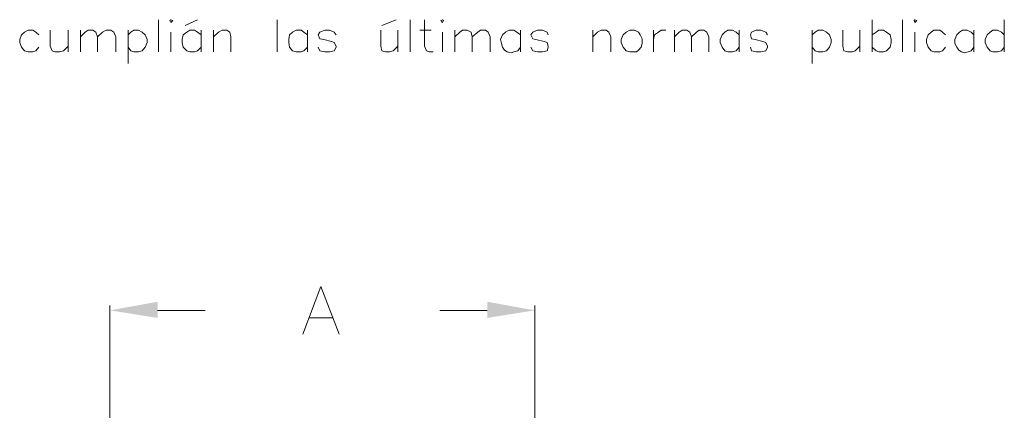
# Model space of a CAD drawing. Extents: x 604418 to 606014, y 1310869 to 1312555.
# Drawn here: x 605427.56 to 605446.64, y 1311158.07 to 1311165.66 of the extents above; entities that cross this region are included whole.
import ezdxf

# ---------------------------------------------------------------- set-up
doc = ezdxf.new("R2010")
doc.units = 0
doc.header["$MEASUREMENT"] = 0
doc.layers.get('0').update_dxf_attribs({"color": 10})

msp = doc.modelspace()

# ---------------------------------------------------------------- hatches: boundary and pattern name
at = {"lineweight": 13}
for points in [[(605430.23, 1311160.191), (605430.23, 1311159.878), (605429.309, 1311160.025)], [(605436.621, 1311160.191), (605436.621, 1311159.878), (605437.542, 1311160.025)]]:
    msp.add_hatch(color=7, dxfattribs=at).paths.add_polyline_path(points)

# ---------------------------------------------------------------- linework, layer by layer
at = {"color": 7, "lineweight": 13}
for points in [[(605430.248, 1311165.661), (605430.248, 1311165.035)], [(605430.469, 1311165.643), (605430.488, 1311165.606), (605430.525, 1311165.643), (605430.488, 1311165.661), (605430.469, 1311165.643)], [(605430.764, 1311165.551), (605431.003, 1311165.661)], [(605432.551, 1311165.661), (605432.551, 1311165.035)], [(605434.577, 1311165.551), (605434.853, 1311165.661)], [(605435.129, 1311165.661), (605435.129, 1311165.035)], [(605435.405, 1311165.661), (605435.405, 1311165.146), (605435.442, 1311165.054), (605435.497, 1311165.035), (605435.571, 1311165.035)], [(605435.718, 1311165.643), (605435.755, 1311165.606), (605435.774, 1311165.643), (605435.755, 1311165.661), (605435.718, 1311165.643)], [(605444.08, 1311165.661), (605444.08, 1311165.035)], [(605444.67, 1311165.661), (605444.67, 1311165.035)], [(605444.891, 1311165.643), (605444.909, 1311165.606), (605444.946, 1311165.643), (605444.909, 1311165.661), (605444.891, 1311165.643)], [(605446.64, 1311165.661), (605446.64, 1311165.035)], [(605427.928, 1311165.367), (605427.872, 1311165.422), (605427.817, 1311165.459), (605427.725, 1311165.459), (605427.651, 1311165.422), (605427.596, 1311165.367), (605427.559, 1311165.275), (605427.559, 1311165.219), (605427.596, 1311165.127), (605427.651, 1311165.054), (605427.725, 1311165.035), (605427.817, 1311165.035), (605427.872, 1311165.054), (605427.928, 1311165.127)], [(605428.149, 1311165.459), (605428.149, 1311165.146), (605428.186, 1311165.054), (605428.241, 1311165.035), (605428.333, 1311165.035), (605428.407, 1311165.054), (605428.499, 1311165.146)], [(605428.499, 1311165.459), (605428.499, 1311165.035)], [(605428.738, 1311165.459), (605428.738, 1311165.035)], [(605428.738, 1311165.33), (605428.83, 1311165.422), (605428.885, 1311165.459), (605428.977, 1311165.459), (605429.033, 1311165.422), (605429.07, 1311165.33), (605429.07, 1311165.035)], [(605429.07, 1311165.33), (605429.162, 1311165.422), (605429.235, 1311165.459), (605429.327, 1311165.459), (605429.383, 1311165.422), (605429.42, 1311165.33), (605429.42, 1311165.035)], [(605429.659, 1311165.459), (605429.659, 1311164.814)], [(605429.659, 1311165.367), (605429.714, 1311165.422), (605429.769, 1311165.459), (605429.862, 1311165.459), (605429.935, 1311165.422), (605429.99, 1311165.367), (605430.027, 1311165.275), (605430.027, 1311165.219), (605429.99, 1311165.127), (605429.935, 1311165.054), (605429.862, 1311165.035), (605429.769, 1311165.035), (605429.714, 1311165.054), (605429.659, 1311165.127)], [(605430.488, 1311165.422), (605430.488, 1311165.035)], [(605431.077, 1311165.367), (605431.003, 1311165.422), (605430.948, 1311165.459), (605430.856, 1311165.459), (605430.801, 1311165.422), (605430.727, 1311165.367), (605430.709, 1311165.275), (605430.709, 1311165.219), (605430.727, 1311165.127), (605430.801, 1311165.054), (605430.856, 1311165.035), (605430.948, 1311165.035), (605431.003, 1311165.054), (605431.077, 1311165.127)], [(605431.077, 1311165.459), (605431.077, 1311165.035)], [(605431.317, 1311165.459), (605431.317, 1311165.035)], [(605431.317, 1311165.33), (605431.409, 1311165.422), (605431.482, 1311165.459), (605431.574, 1311165.459), (605431.63, 1311165.422), (605431.648, 1311165.33), (605431.648, 1311165.035)], [(605433.14, 1311165.367), (605433.066, 1311165.422), (605433.011, 1311165.459), (605432.919, 1311165.459), (605432.845, 1311165.422), (605432.79, 1311165.367), (605432.772, 1311165.275), (605432.772, 1311165.219), (605432.79, 1311165.127), (605432.845, 1311165.054), (605432.919, 1311165.035), (605433.011, 1311165.035), (605433.066, 1311165.054), (605433.14, 1311165.127)], [(605433.14, 1311165.459), (605433.14, 1311165.035)], [(605433.692, 1311165.367), (605433.656, 1311165.422), (605433.564, 1311165.459), (605433.471, 1311165.459), (605433.379, 1311165.422), (605433.343, 1311165.367), (605433.379, 1311165.293), (605433.453, 1311165.275), (605433.6, 1311165.238), (605433.656, 1311165.219), (605433.692, 1311165.146), (605433.692, 1311165.127), (605433.656, 1311165.054), (605433.564, 1311165.035), (605433.471, 1311165.035), (605433.379, 1311165.054), (605433.343, 1311165.127)], [(605434.558, 1311165.459), (605434.558, 1311165.146), (605434.577, 1311165.054), (605434.65, 1311165.035), (605434.724, 1311165.035), (605434.798, 1311165.054), (605434.89, 1311165.146)], [(605434.89, 1311165.459), (605434.89, 1311165.035)], [(605435.313, 1311165.459), (605435.534, 1311165.459)], [(605435.755, 1311165.422), (605435.755, 1311165.035)], [(605435.995, 1311165.459), (605435.995, 1311165.035)], [(605435.995, 1311165.33), (605436.087, 1311165.422), (605436.142, 1311165.459), (605436.234, 1311165.459), (605436.308, 1311165.422), (605436.326, 1311165.33), (605436.326, 1311165.035)], [(605436.326, 1311165.33), (605436.437, 1311165.422), (605436.492, 1311165.459), (605436.584, 1311165.459), (605436.639, 1311165.422), (605436.676, 1311165.33), (605436.676, 1311165.035)], [(605437.266, 1311165.367), (605437.192, 1311165.422), (605437.137, 1311165.459), (605437.045, 1311165.459), (605436.971, 1311165.422), (605436.916, 1311165.367), (605436.879, 1311165.275), (605436.897, 1311165.201), (605436.916, 1311165.127), (605436.952, 1311165.072), (605437.008, 1311165.035), (605437.081, 1311165.017), (605437.137, 1311165.035), (605437.21, 1311165.054), (605437.266, 1311165.127)], [(605437.266, 1311165.459), (605437.266, 1311165.035)], [(605437.8, 1311165.367), (605437.781, 1311165.422), (605437.689, 1311165.459), (605437.597, 1311165.459), (605437.505, 1311165.422), (605437.468, 1311165.367), (605437.505, 1311165.293), (605437.56, 1311165.275), (605437.726, 1311165.238), (605437.781, 1311165.219), (605437.8, 1311165.146), (605437.8, 1311165.127), (605437.781, 1311165.054), (605437.689, 1311165.035), (605437.597, 1311165.035), (605437.505, 1311165.054), (605437.468, 1311165.127)], [(605438.665, 1311165.459), (605438.665, 1311165.035)], [(605438.665, 1311165.33), (605438.757, 1311165.422), (605438.831, 1311165.459), (605438.923, 1311165.459), (605438.978, 1311165.422), (605439.015, 1311165.33), (605439.015, 1311165.035)], [(605439.384, 1311165.459), (605439.31, 1311165.422), (605439.255, 1311165.367), (605439.218, 1311165.275), (605439.218, 1311165.219), (605439.255, 1311165.127), (605439.31, 1311165.054), (605439.384, 1311165.035), (605439.476, 1311165.035), (605439.513, 1311165.035), (605439.549, 1311165.072), (605439.605, 1311165.127), (605439.623, 1311165.201), (605439.623, 1311165.293), (605439.586, 1311165.367), (605439.549, 1311165.422), (605439.476, 1311165.459), (605439.42, 1311165.459), (605439.384, 1311165.459)], [(605439.844, 1311165.459), (605439.844, 1311165.035)], [(605439.844, 1311165.275), (605439.863, 1311165.367), (605439.936, 1311165.422), (605439.991, 1311165.459), (605440.084, 1311165.459)], [(605440.249, 1311165.459), (605440.249, 1311165.035)], [(605440.249, 1311165.33), (605440.341, 1311165.422), (605440.397, 1311165.459), (605440.489, 1311165.459), (605440.544, 1311165.422), (605440.581, 1311165.33), (605440.581, 1311165.035)], [(605440.581, 1311165.33), (605440.673, 1311165.422), (605440.728, 1311165.459), (605440.82, 1311165.459), (605440.876, 1311165.422), (605440.912, 1311165.33), (605440.912, 1311165.035)], [(605441.502, 1311165.367), (605441.446, 1311165.422), (605441.373, 1311165.459), (605441.281, 1311165.459), (605441.225, 1311165.422), (605441.17, 1311165.367), (605441.133, 1311165.275), (605441.133, 1311165.219), (605441.17, 1311165.127), (605441.225, 1311165.054), (605441.281, 1311165.035), (605441.373, 1311165.035), (605441.446, 1311165.054), (605441.502, 1311165.127)], [(605441.502, 1311165.459), (605441.502, 1311165.035)], [(605442.054, 1311165.367), (605442.017, 1311165.422), (605441.925, 1311165.459), (605441.833, 1311165.459), (605441.741, 1311165.422), (605441.723, 1311165.367), (605441.741, 1311165.293), (605441.815, 1311165.275), (605441.962, 1311165.238), (605442.017, 1311165.219), (605442.054, 1311165.146), (605442.054, 1311165.127), (605442.017, 1311165.054), (605441.925, 1311165.035), (605441.833, 1311165.035), (605441.741, 1311165.054), (605441.723, 1311165.127)], [(605442.92, 1311165.459), (605442.92, 1311164.814)], [(605442.92, 1311165.367), (605442.975, 1311165.422), (605443.03, 1311165.459), (605443.123, 1311165.459), (605443.196, 1311165.422), (605443.251, 1311165.367), (605443.288, 1311165.275), (605443.288, 1311165.219), (605443.251, 1311165.127), (605443.196, 1311165.054), (605443.123, 1311165.035), (605443.03, 1311165.035), (605442.975, 1311165.054), (605442.92, 1311165.127)], [(605443.509, 1311165.459), (605443.509, 1311165.146), (605443.528, 1311165.054), (605443.601, 1311165.035), (605443.693, 1311165.035), (605443.749, 1311165.054), (605443.841, 1311165.146)], [(605443.841, 1311165.459), (605443.841, 1311165.035)], [(605444.08, 1311165.367), (605444.154, 1311165.422), (605444.209, 1311165.459), (605444.301, 1311165.459), (605444.357, 1311165.422), (605444.43, 1311165.367), (605444.449, 1311165.275), (605444.449, 1311165.219), (605444.43, 1311165.127), (605444.357, 1311165.054), (605444.301, 1311165.035), (605444.209, 1311165.035), (605444.154, 1311165.054), (605444.08, 1311165.127)], [(605444.909, 1311165.422), (605444.909, 1311165.035)], [(605445.498, 1311165.367), (605445.443, 1311165.422), (605445.388, 1311165.459), (605445.277, 1311165.459), (605445.222, 1311165.422), (605445.167, 1311165.367), (605445.13, 1311165.275), (605445.13, 1311165.219), (605445.167, 1311165.127), (605445.222, 1311165.054), (605445.277, 1311165.035), (605445.388, 1311165.035), (605445.443, 1311165.054), (605445.498, 1311165.127)], [(605446.051, 1311165.367), (605445.996, 1311165.422), (605445.922, 1311165.459), (605445.83, 1311165.459), (605445.775, 1311165.422), (605445.719, 1311165.367), (605445.683, 1311165.275), (605445.683, 1311165.201), (605445.719, 1311165.127), (605445.756, 1311165.072), (605445.812, 1311165.035), (605445.867, 1311165.017), (605445.94, 1311165.035), (605445.996, 1311165.054), (605446.051, 1311165.127)], [(605446.051, 1311165.459), (605446.051, 1311165.035)], [(605446.64, 1311165.367), (605446.585, 1311165.422), (605446.511, 1311165.459), (605446.419, 1311165.459), (605446.364, 1311165.422), (605446.309, 1311165.367), (605446.272, 1311165.275), (605446.272, 1311165.219), (605446.309, 1311165.127), (605446.364, 1311165.054), (605446.419, 1311165.035), (605446.511, 1311165.035), (605446.585, 1311165.054), (605446.64, 1311165.127)], [(605433.048, 1311159.565), (605433.398, 1311160.486), (605433.748, 1311159.565)], [(605429.309, 1311154.113), (605429.309, 1311160.117)], [(605437.542, 1311154.113), (605437.542, 1311160.117)], [(605430.23, 1311160.025), (605431.151, 1311160.025)], [(605433.177, 1311159.878), (605433.619, 1311159.878)], [(605436.621, 1311160.025), (605435.7, 1311160.025)]]:
    msp.add_lwpolyline(points, dxfattribs=at)

doc.saveas('drawing.dxf')
